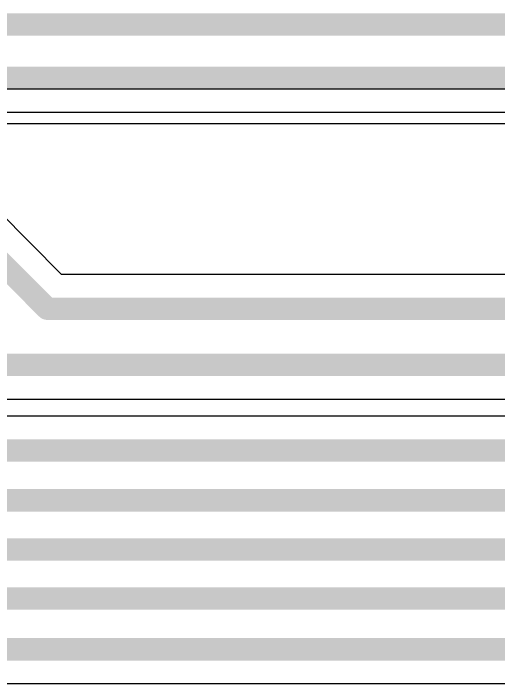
# Model space of a CAD drawing. Header units: inches. Extents: x -11 to 5379, y 0 to 5429.
# Drawn here: x 60.13 to 65.63, y 34.54 to 42.14 of the extents above; entities that cross this region are included whole.
import ezdxf

# ---------------------------------------------------------------- set-up
doc = ezdxf.new("R2010")
doc.units = ezdxf.units.IN
doc.layers.add('GND', color=16, linetype='Continuous')
doc.layers.add('Top Layer', color=1, linetype='Continuous')

msp = doc.modelspace()

# ---------------------------------------------------------------- linework, layer by layer
at = {"layer": 'GND'}
for p, q in [((96.7994, 41.275), (0.3885, 41.275)), ((10.7373, 40.8865), (87.7264, 40.8865))]:
    msp.add_line(p, q, dxfattribs=at)
at = {"layer": 'Top Layer'}
for p, q in [((59.0734, 41.0164), (87.9366, 41.0164)), ((60.6738, 39.1781), (59.9589, 39.893)), ((87.1517, 39.1781), (60.6738, 39.1781)), ((59.8893, 37.7662), (99.3745, 37.7662)), ((99.7781, 37.5731), (58.4549, 37.5731)), ((58.4444, 34.543), (101.0628, 34.543))]:
    msp.add_line(p, q, dxfattribs=at)
for points in [[(58.5541, 42.008, 0.254, 0.254, 0), (97.0106, 42.008, 0.254, 0.254, 0)], [(58.9125, 41.4048, 0.254, 0.254, 0), (97.4547, 41.4048, 0.254, 0.254, 0)], [(59.4049, 39.8977, 0.254, 0.254, 0), (60.5129, 38.7897, 0.254, 0.254, 0)], [(60.5129, 38.7897, 0.254, 0.254, 0), (99.0724, 38.7897, 0.254, 0.254, 0)], [(59.8893, 38.1547, 0.254, 0.254, 0), (99.3745, 38.1547, 0.254, 0.254, 0)], [(58.294, 37.1846, 0.254, 0.254, 0), (99.939, 37.1846, 0.254, 0.254, 0)], [(57.8161, 36.6187, 0.254, 0.254, 0), (100.2502, 36.6187, 0.254, 0.254, 0)], [(57.3278, 36.0633, 0.254, 0.254, 0), (100.5321, 36.0633, 0.254, 0.254, 0)], [(57.8161, 35.5078, 0.254, 0.254, 0), (100.7862, 35.5078, 0.254, 0.254, 0)], [(58.2835, 34.9314, 0.254, 0.254, 0), (101.0628, 34.9314, 0.254, 0.254, 0)]]:
    msp.add_lwpolyline(points, format="xyseb", dxfattribs=at)
msp.add_lwpolyline([(60.4494, 38.7897, 0.127, 0.127, 1), (60.5764, 38.7897, 0.127, 0.127, 1)], format="xyseb", close=True, dxfattribs=at)
msp.add_lwpolyline([(60.4494, 38.7897, 0.127, 0.127, 1), (60.5764, 38.7897, 0.127, 0.127, 1)], format="xyseb", close=True, dxfattribs=at)

doc.saveas('drawing.dxf')
